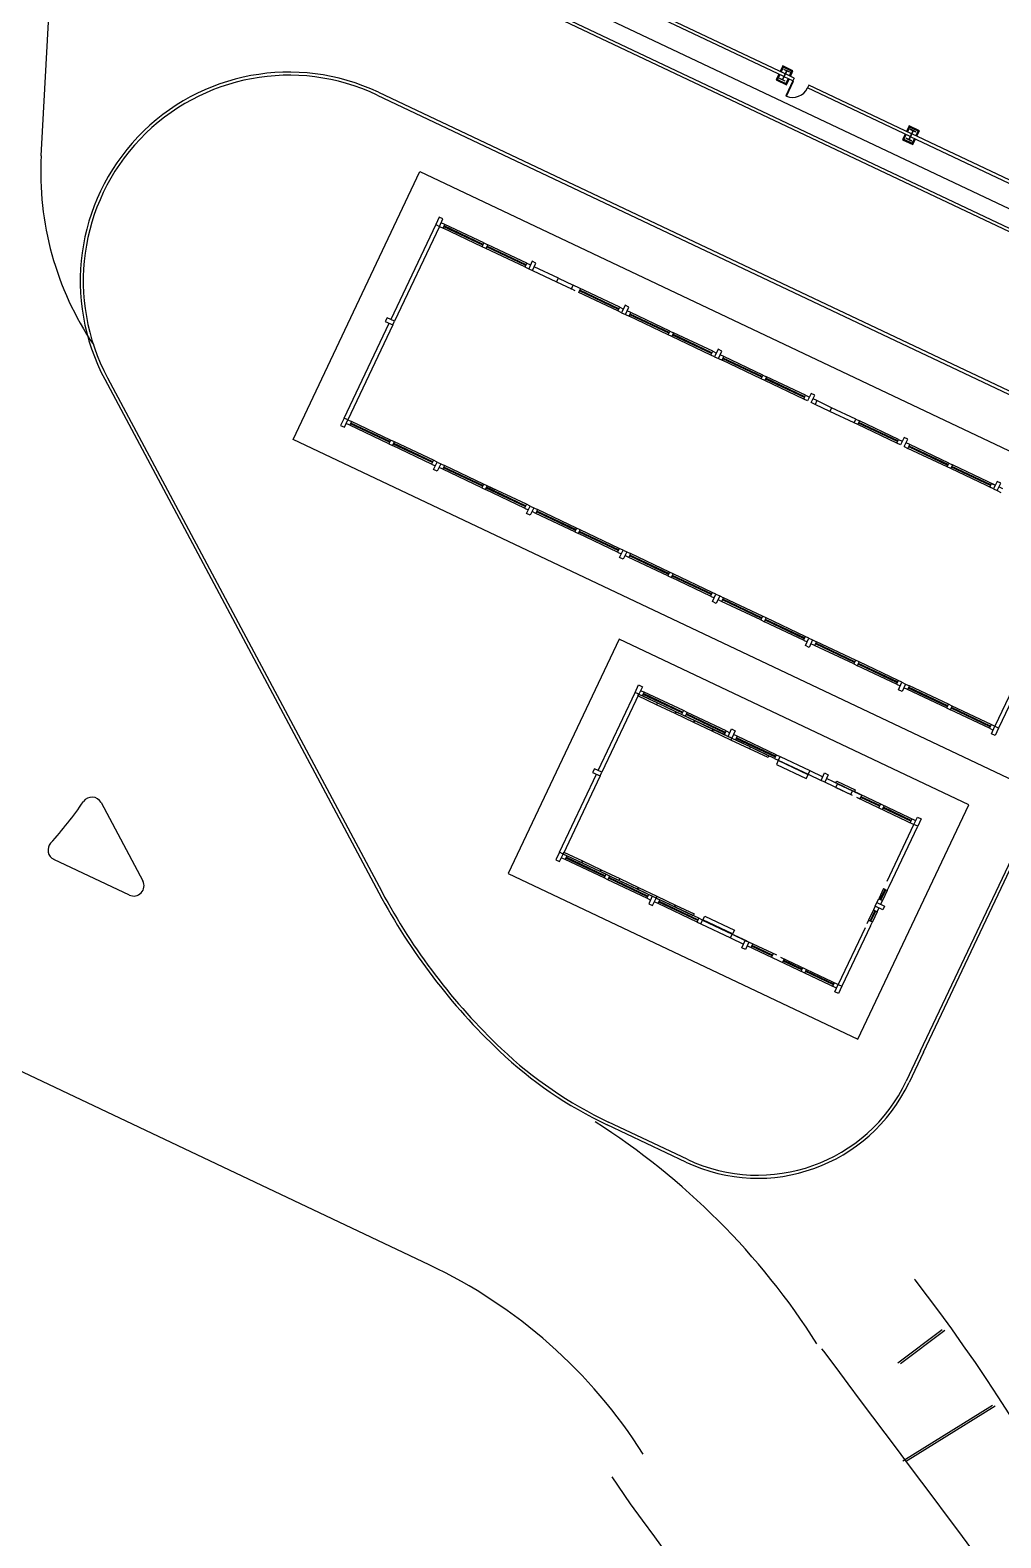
# Model space of a CAD drawing. Header units: millimetres. Extents: x 0 to 42050, y 0 to 29700.
# Drawn here: x 38077 to 38468, y 25869 to 26477 of the extents above; entities that cross this region are included whole.
import ezdxf

# ---------------------------------------------------------------- set-up
doc = ezdxf.new("R2010")
doc.units = ezdxf.units.MM
doc.header["$LTSCALE"] = 50
doc.layers.add('CHAVE', color=8, linetype='Continuous', transparency=0.4)

# ---------------------------------------------------------------- blocks, each defined once
blk = doc.blocks.new('A$C348914f2')
at = {"layer": 'CHAVE'}
for p, q in [((-3468.14, -2773.85), (-3458.89, -2602.13)), ((-3439.76, -2633.22), (-2925.93, -2876.63)), ((-3439.23, -2632.1), (-2925.4, -2875.51)), ((-2910.92, -2874.62), (-3378.75, -2653)), ((-3169.08, -2742.01), (-3219.89, -2717.95)), ((-3168.55, -2740.89), (-3219.35, -2716.82)), ((-3169.29, -2738.25), (-3169.48, -2737.7)), ((-3171.59, -2743.11), (-3172.14, -2743.31)), ((-3170.71, -2742.71), (-3170.77, -2742.82)), ((-3168.52, -2743.88), (-3170.77, -2742.82)), ((-3168.47, -2743.77), (-3170.71, -2742.71)), ((-3167.98, -2739.69), (-3169.65, -2743.21)), ((-3167.87, -2739.75), (-3169.53, -2743.27)), ((-3168.99, -2739.07), (-3169.05, -2739.19)), ((-3166.8, -2740.25), (-3169.05, -2739.19)), ((-3166.75, -2740.14), (-3168.99, -2739.07)), ((-3165.46, -2743.73), (-3168.97, -2742.07)), ((-3168.47, -2743.77), (-3168.52, -2743.88)), ((-3164.93, -2742.6), (-3168.43, -2740.94)), ((-3166.75, -2740.14), (-3166.8, -2740.25)), ((-3165.92, -2739.84), (-3165.37, -2739.65)), ((-3164.93, -2742.6), (-3165.46, -2743.73)), ((-3332.87, -2749.42), (-3035.11, -2890.47)), ((-3332.33, -2748.29), (-3034.58, -2889.35)), ((-3168.03, -2745.26), (-3168.22, -2744.71)), ((-3158.94, -2745.44), (-3159.47, -2746.56)), ((-3118.16, -2766.14), (-3159.47, -2746.56)), ((-3117.62, -2765.01), (-3158.94, -2745.44)), ((-3118.37, -2762.37), (-3118.56, -2761.82)), ((-3120.67, -2767.24), (-3121.22, -2767.43)), ((-3119.79, -2766.83), (-3119.84, -2766.94)), ((-3117.6, -2768), (-3119.84, -2766.94)), ((-3117.55, -2767.89), (-3119.79, -2766.83)), ((-3117.06, -2763.81), (-3118.72, -2767.33)), ((-3116.95, -2763.87), (-3118.61, -2767.39)), ((-3118.07, -2763.2), (-3118.12, -2763.31)), ((-3115.88, -2764.37), (-3118.12, -2763.31)), ((-3115.82, -2764.26), (-3118.07, -2763.2)), ((-3067.24, -2790.26), (-3118.04, -2766.19)), ((-3117.55, -2767.89), (-3117.6, -2768)), ((-3066.7, -2789.13), (-3117.51, -2765.07)), ((-3117.11, -2769.38), (-3117.3, -2768.83)), ((-3115.82, -2764.26), (-3115.88, -2764.37)), ((-3115, -2763.96), (-3114.45, -2763.77)), ((-3366.72, -2888.09), (-3315.63, -2780.26)), ((-3315.63, -2780.26), (-3025.09, -2917.89)), ((-3307.83, -2798.63), (-3309.25, -2801.62)), ((-3306.33, -2799.33), (-3307.83, -2798.63)), ((-3309.25, -2801.62), (-3327.34, -2839.81)), ((-3307.75, -2802.33), (-3325.84, -2840.52)), ((-3309.25, -2801.62), (-3307.75, -2802.33)), ((-3307.75, -2802.33), (-3306.33, -2799.33)), ((-3307.75, -2802.33), (-3306.26, -2803.04)), ((-3305.55, -2801.54), (-3307.04, -2800.83)), ((-3306.26, -2803.04), (-3305.55, -2801.54)), ((-3290.53, -2810.49), (-3306.26, -2803.04)), ((-3290.25, -2809.89), (-3305.97, -2802.44)), ((-3290.1, -2809.59), (-3305.83, -2802.14)), ((-3289.82, -2808.99), (-3305.55, -2801.54)), ((-3290.53, -2810.49), (-3289.82, -2808.99)), ((-3289.03, -2811.2), (-3290.53, -2810.49)), ((-3289.82, -2808.99), (-3288.32, -2809.7)), ((-3288.32, -2809.7), (-3289.03, -2811.2)), ((-3273.31, -2818.65), (-3289.03, -2811.2)), ((-3273.02, -2818.05), (-3288.75, -2810.6)), ((-3272.88, -2817.75), (-3288.61, -2810.3)), ((-3272.6, -2817.15), (-3288.32, -2809.7)), ((-3272.6, -2817.15), (-3273.31, -2818.65)), ((-3272.6, -2817.15), (-3271.1, -2817.86)), ((-3270.39, -2816.36), (-3271.81, -2819.36)), ((-3268.89, -2817.07), (-3270.39, -2816.36)), ((-3270.31, -2820.07), (-3268.89, -2817.07)), ((-3273.31, -2818.65), (-3271.81, -2819.36)), ((-3271.81, -2819.36), (-3270.31, -2820.07)), ((-3270.31, -2820.07), (-3260.58, -2824.68)), ((-3259.87, -2823.18), (-3269.6, -2818.57)), ((-3260.58, -2824.68), (-3259.87, -2823.18)), ((-3260.58, -2824.68), (-3259.87, -2823.18)), ((-3259.87, -2823.18), (-3253.88, -2826.02)), ((-3260.58, -2824.68), (-3254.59, -2827.52)), ((-3254.81, -2827.41), (-3254.59, -2827.52)), ((-3254.59, -2827.52), (-3253.88, -2826.02)), ((-3254.59, -2827.52), (-3253.88, -2826.02)), ((-3253.09, -2828.23), (-3254.59, -2827.52)), ((-3235.16, -2834.89), (-3253.88, -2826.02)), ((-3251.59, -2828.93), (-3250.88, -2827.44)), ((-3248.6, -2830.35), (-3251.59, -2828.93)), ((-3235.86, -2836.38), (-3251.59, -2828.93)), ((-3235.58, -2835.78), (-3251.31, -2828.34)), ((-3235.44, -2835.49), (-3251.16, -2828.04)), ((-3235.86, -2836.38), (-3235.16, -2834.89)), ((-3235.16, -2834.89), (-3233.66, -2835.6)), ((-3232.95, -2834.1), (-3234.37, -2837.09)), ((-3231.45, -2834.81), (-3232.95, -2834.1)), ((-3232.87, -2837.8), (-3231.45, -2834.81)), ((-3346.14, -2879.5), (-3328.05, -2841.31)), ((-3328.84, -2839.1), (-3329.55, -2840.6)), ((-3329.55, -2840.6), (-3326.55, -2842.02)), ((-3325.84, -2840.52), (-3328.84, -2839.1)), ((-3326.55, -2842.02), (-3325.84, -2840.52)), ((-3234.37, -2837.09), (-3235.86, -2836.38)), ((-3234.37, -2837.09), (-3232.87, -2837.8)), ((-3232.87, -2837.8), (-3231.37, -2838.51)), ((-3230.66, -2837.01), (-3232.16, -2836.31)), ((-3231.37, -2838.51), (-3230.66, -2837.01)), ((-3215.65, -2845.96), (-3231.37, -2838.51)), ((-3215.36, -2845.36), (-3231.09, -2837.91)), ((-3215.22, -2845.06), (-3230.95, -2837.61)), ((-3214.94, -2844.46), (-3230.66, -2837.01)), ((-3326.55, -2842.02), (-3344.64, -2880.21)), ((-3215.65, -2845.96), (-3214.94, -2844.46)), ((-3214.15, -2846.67), (-3215.65, -2845.96)), ((-3214.94, -2844.46), (-3213.44, -2845.17)), ((-3213.44, -2845.17), (-3214.15, -2846.67)), ((-3198.42, -2854.12), (-3214.15, -2846.67)), ((-3198.14, -2853.52), (-3213.87, -2846.07)), ((-3198, -2853.22), (-3213.72, -2845.77)), ((-3197.71, -2852.62), (-3213.44, -2845.17)), ((-3198.42, -2854.12), (-3197.71, -2852.62)), ((-3197.71, -2852.62), (-3196.22, -2853.33)), ((-3195.51, -2851.83), (-3196.93, -2854.83)), ((-3194.01, -2852.54), (-3195.51, -2851.83)), ((-3195.43, -2855.54), (-3194.01, -2852.54)), ((-3196.93, -2854.83), (-3198.42, -2854.12)), ((-3196.93, -2854.83), (-3195.43, -2855.54)), ((-3195.43, -2855.54), (-3193.93, -2856.25)), ((-3193.22, -2854.75), (-3194.72, -2854.04)), ((-3193.93, -2856.25), (-3193.22, -2854.75)), ((-3178.2, -2863.7), (-3193.93, -2856.25)), ((-3177.92, -2863.1), (-3193.65, -2855.65)), ((-3177.78, -2862.8), (-3193.5, -2855.35)), ((-3177.5, -2862.2), (-3193.22, -2854.75)), ((-3442.53, -2863.9), (-3332.11, -3070.79)), ((-3441.44, -2863.32), (-3331.01, -3070.21)), ((-3178.2, -2863.7), (-3177.5, -2862.2)), ((-3176.71, -2864.41), (-3178.2, -2863.7)), ((-3177.5, -2862.2), (-3176, -2862.91)), ((-3176, -2862.91), (-3176.71, -2864.41)), ((-3160.98, -2871.86), (-3176.71, -2864.41)), ((-3160.7, -2871.26), (-3176.42, -2863.81)), ((-3160.56, -2870.96), (-3176.28, -2863.51)), ((-3160.27, -2870.36), (-3176, -2862.91)), ((-3160.98, -2871.86), (-3160.27, -2870.36)), ((-3159.48, -2872.57), (-3160.98, -2871.86)), ((-3160.27, -2870.36), (-3158.77, -2871.07)), ((-3158.07, -2869.57), (-3159.48, -2872.57)), ((-3156.57, -2870.28), (-3158.07, -2869.57)), ((-3157.99, -2873.28), (-3156.57, -2870.28)), ((-3155.78, -2872.49), (-3157.28, -2871.78)), ((-3156.49, -2873.99), (-3157.99, -2873.28)), ((-3155.78, -2872.49), (-3156.49, -2873.99)), ((-3150.5, -2876.82), (-3156.49, -2873.99)), ((-3155.55, -2872.59), (-3155.78, -2872.49)), ((-3149.79, -2875.33), (-3155.78, -2872.49)), ((-3149.79, -2875.33), (-3150.5, -2876.82)), ((-3140.76, -2881.43), (-3150.5, -2876.82)), ((-3140.05, -2879.94), (-3149.79, -2875.33)), ((-3346.14, -2879.5), (-3347.56, -2882.49)), ((-3347.56, -2882.49), (-3346.06, -2883.2)), ((-3344.64, -2880.21), (-3346.14, -2879.5)), ((-3346.06, -2883.2), (-3344.64, -2880.21)), ((-3343.86, -2882.42), (-3345.35, -2881.71)), ((-3344.64, -2880.21), (-3343.15, -2880.92)), ((-3343.15, -2880.92), (-3343.86, -2882.42)), ((-3328.13, -2889.86), (-3343.86, -2882.42)), ((-3327.85, -2889.27), (-3343.57, -2881.82)), ((-3327.71, -2888.97), (-3343.43, -2881.52)), ((-3327.42, -2888.37), (-3343.15, -2880.92)), ((-3140.76, -2881.43), (-3140.05, -2879.94)), ((-3139.27, -2882.14), (-3140.76, -2881.43)), ((-3140.05, -2879.94), (-3138.56, -2880.65)), ((-3138.56, -2880.65), (-3139.27, -2882.14)), ((-3123.54, -2889.59), (-3139.27, -2882.14)), ((-3123.26, -2888.99), (-3138.98, -2881.54)), ((-3123.11, -2888.69), (-3138.84, -2881.25)), ((-3122.83, -2888.1), (-3138.56, -2880.65)), ((-3076.17, -3025.73), (-3366.72, -2888.09)), ((-3327.42, -2888.37), (-3328.13, -2889.86)), ((-3328.13, -2889.86), (-3326.63, -2890.57)), ((-3325.92, -2889.08), (-3327.42, -2888.37)), ((-3326.63, -2890.57), (-3325.92, -2889.08)), ((-3310.62, -2897.42), (-3326.35, -2889.98)), ((-3310.48, -2897.12), (-3326.21, -2889.68)), ((-3310.2, -2896.53), (-3325.92, -2889.08)), ((-3123.54, -2889.59), (-3122.83, -2888.1)), ((-3122.04, -2890.3), (-3123.54, -2889.59)), ((-3122.83, -2888.1), (-3121.33, -2888.81)), ((-3120.62, -2887.31), (-3122.04, -2890.3)), ((-3119.13, -2888.02), (-3120.62, -2887.31)), ((-3120.54, -2891.01), (-3119.13, -2888.02)), ((-3118.34, -2890.22), (-3119.84, -2889.51)), ((-3119.05, -2891.72), (-3118.34, -2890.22)), ((-3102.61, -2897.67), (-3118.34, -2890.22)), ((-3310.91, -2898.02), (-3326.63, -2890.57)), ((-3120.54, -2891.01), (-3119.05, -2891.72)), ((-3103.32, -2899.17), (-3119.05, -2891.72)), ((-3103.04, -2898.57), (-3118.76, -2891.12)), ((-3102.9, -2898.27), (-3118.62, -2890.82)), ((-3310.2, -2896.53), (-3310.91, -2898.02)), ((-3310.91, -2898.02), (-3309.41, -2898.73)), ((-3308.7, -2897.24), (-3310.2, -2896.53)), ((-3310.12, -2900.23), (-3308.7, -2897.24)), ((-3308.62, -2900.94), (-3310.12, -2900.23)), ((-3308.7, -2897.24), (-3307.2, -2897.94)), ((-3307.2, -2897.94), (-3308.62, -2900.94)), ((-3306.41, -2900.15), (-3307.91, -2899.44)), ((-3307.2, -2897.94), (-3305.71, -2898.65)), ((-3305.71, -2898.65), (-3306.41, -2900.15)), ((-3290.69, -2907.6), (-3306.41, -2900.15)), ((-3290.41, -2907), (-3306.13, -2899.55)), ((-3290.26, -2906.7), (-3305.99, -2899.25)), ((-3289.98, -2906.1), (-3305.71, -2898.65)), ((-3103.32, -2899.17), (-3102.61, -2897.67)), ((-3101.82, -2899.88), (-3103.32, -2899.17)), ((-3102.61, -2897.67), (-3101.11, -2898.38)), ((-3101.11, -2898.38), (-3101.82, -2899.88)), ((-3084.6, -2908.04), (-3101.82, -2899.88)), ((-3085.81, -2906.73), (-3101.54, -2899.28)), ((-3085.67, -2906.43), (-3101.4, -2898.98)), ((-3083.89, -2906.54), (-3101.11, -2898.38)), ((-3289.98, -2906.1), (-3290.69, -2907.6)), ((-3290.69, -2907.6), (-3289.19, -2908.31)), ((-3288.48, -2906.81), (-3289.98, -2906.1)), ((-3289.19, -2908.31), (-3288.48, -2906.81)), ((-3273.47, -2915.76), (-3289.19, -2908.31)), ((-3273.18, -2915.16), (-3288.91, -2907.71)), ((-3273.04, -2914.86), (-3288.77, -2907.41)), ((-3288.48, -2906.81), (-3285.49, -2908.23)), ((-3272.76, -2914.26), (-3288.48, -2906.81)), ((-3086.1, -2907.33), (-3085.39, -2905.83)), ((-3084.6, -2908.04), (-3086.1, -2907.33)), ((-3085.39, -2905.83), (-3083.89, -2906.54)), ((-3083.18, -2905.04), (-3084.6, -2908.04)), ((-3083.18, -2905.04), (-3084.6, -2908.04)), ((-3083.89, -2906.54), (-3084.6, -2908.04)), ((-3084.6, -2908.04), (-3083.1, -2908.75)), ((-3084.6, -2908.04), (-3083.1, -2908.75)), ((-3081.68, -2905.75), (-3083.18, -2905.04)), ((-3081.68, -2905.75), (-3083.18, -2905.04)), ((-3083.1, -2908.75), (-3081.68, -2905.75)), ((-3083.1, -2908.75), (-3081.68, -2905.75)), ((-3080.9, -2907.96), (-3082.39, -2907.25)), ((-3272.76, -2914.26), (-3273.47, -2915.76)), ((-3271.26, -2914.97), (-3272.76, -2914.26)), ((-3083.1, -2908.75), (-3081.61, -2909.46)), ((-3273.47, -2915.76), (-3271.97, -2916.47)), ((-3272.68, -2917.97), (-3271.26, -2914.97)), ((-3271.18, -2918.68), (-3272.68, -2917.97)), ((-3271.26, -2914.97), (-3269.76, -2915.68)), ((-3269.76, -2915.68), (-3271.18, -2918.68)), ((-3268.97, -2917.89), (-3270.47, -2917.18)), ((-3269.76, -2915.68), (-3268.26, -2916.39)), ((-3268.26, -2916.39), (-3268.97, -2917.89)), ((-3253.25, -2925.34), (-3268.97, -2917.89)), ((-3252.96, -2924.74), (-3268.69, -2917.29)), ((-3252.82, -2924.44), (-3268.55, -2916.99)), ((-3252.54, -2923.84), (-3268.26, -2916.39)), ((-3252.54, -2923.84), (-3253.25, -2925.34)), ((-3253.25, -2925.34), (-3251.75, -2926.05)), ((-3251.04, -2924.55), (-3252.54, -2923.84)), ((-3251.75, -2926.05), (-3251.04, -2924.55)), ((-3236.02, -2933.5), (-3251.75, -2926.05)), ((-3235.74, -2932.9), (-3251.47, -2925.45)), ((-3235.6, -2932.6), (-3251.32, -2925.15)), ((-3235.32, -2932), (-3251.04, -2924.55)), ((-3235.32, -2932), (-3236.02, -2933.5)), ((-3233.82, -2932.71), (-3235.32, -2932)), ((-3235.24, -2935.7), (-3233.82, -2932.71)), ((-3233.82, -2932.71), (-3232.32, -2933.42)), ((-3236.02, -2933.5), (-3234.53, -2934.21)), ((-3233.74, -2936.41), (-3235.24, -2935.7)), ((-3232.32, -2933.42), (-3233.74, -2936.41)), ((-3231.53, -2935.62), (-3233.03, -2934.92)), ((-3232.32, -2933.42), (-3230.82, -2934.13)), ((-3230.82, -2934.13), (-3231.53, -2935.62)), ((-3215.81, -2943.07), (-3231.53, -2935.62)), ((-3215.52, -2942.48), (-3231.25, -2935.03)), ((-3215.38, -2942.18), (-3231.11, -2934.73)), ((-3215.1, -2941.58), (-3230.82, -2934.13)), ((-3215.1, -2941.58), (-3215.81, -2943.07)), ((-3215.81, -2943.07), (-3214.31, -2943.78)), ((-3213.6, -2942.29), (-3215.1, -2941.58)), ((-3214.31, -2943.78), (-3213.6, -2942.29)), ((-3198.58, -2951.23), (-3214.31, -2943.78)), ((-3198.3, -2950.63), (-3214.02, -2943.18)), ((-3198.16, -2950.33), (-3213.88, -2942.89)), ((-3197.87, -2949.74), (-3213.6, -2942.29)), ((-3197.87, -2949.74), (-3198.58, -2951.23)), ((-3196.38, -2950.44), (-3197.87, -2949.74)), ((-3197.79, -2953.44), (-3196.38, -2950.44)), ((-3196.38, -2950.44), (-3194.88, -2951.15)), ((-3198.58, -2951.23), (-3197.09, -2951.94)), ((-3196.3, -2954.15), (-3197.79, -2953.44)), ((-3194.88, -2951.15), (-3196.3, -2954.15)), ((-3194.09, -2953.36), (-3195.59, -2952.65)), ((-3194.88, -2951.15), (-3193.38, -2951.86)), ((-3193.38, -2951.86), (-3194.09, -2953.36)), ((-3178.36, -2960.81), (-3194.09, -2953.36)), ((-3178.08, -2960.21), (-3193.81, -2952.76)), ((-3177.94, -2959.91), (-3193.66, -2952.46)), ((-3177.66, -2959.31), (-3193.38, -2951.86)), ((-3177.66, -2959.31), (-3178.36, -2960.81)), ((-3178.36, -2960.81), (-3176.87, -2961.52)), ((-3176.16, -2960.02), (-3177.66, -2959.31)), ((-3176.87, -2961.52), (-3176.16, -2960.02)), ((-3161.14, -2968.97), (-3176.87, -2961.52)), ((-3160.86, -2968.37), (-3176.58, -2960.92)), ((-3160.72, -2968.07), (-3176.44, -2960.62)), ((-3160.43, -2967.47), (-3176.16, -2960.02)), ((-3160.43, -2967.47), (-3161.14, -2968.97)), ((-3161.14, -2968.97), (-3159.64, -2969.68)), ((-3158.93, -2968.18), (-3160.43, -2967.47)), ((-3160.35, -2971.18), (-3158.93, -2968.18)), ((-3158.93, -2968.18), (-3157.44, -2968.89)), ((-3157.44, -2968.89), (-3158.86, -2971.89)), ((-3157.44, -2968.89), (-3155.94, -2969.6)), ((-3065.96, -2965.46), (-3084.05, -3003.65)), ((-3064.46, -2966.17), (-3082.55, -3004.36)), ((-3158.86, -2971.89), (-3160.35, -2971.18)), ((-3156.65, -2971.1), (-3158.15, -2970.39)), ((-3155.94, -2969.6), (-3156.65, -2971.1)), ((-3140.92, -2978.55), (-3156.65, -2971.1)), ((-3140.64, -2977.95), (-3156.36, -2970.5)), ((-3140.5, -2977.65), (-3156.22, -2970.2)), ((-3140.21, -2977.05), (-3155.94, -2969.6)), ((-3140.21, -2977.05), (-3140.92, -2978.55)), ((-3140.92, -2978.55), (-3139.43, -2979.26)), ((-3138.72, -2977.76), (-3140.21, -2977.05)), ((-3139.43, -2979.26), (-3138.72, -2977.76)), ((-3123.7, -2986.71), (-3139.43, -2979.26)), ((-3123.42, -2986.11), (-3139.14, -2978.66)), ((-3123.27, -2985.81), (-3139, -2978.36)), ((-3122.99, -2985.21), (-3138.72, -2977.76)), ((-3228.95, -2989.99), (-3227.53, -2986.99)), ((-3227.53, -2986.99), (-3226.03, -2987.7)), ((-3122.99, -2985.21), (-3123.7, -2986.71)), ((-3123.7, -2986.71), (-3122.2, -2987.42)), ((-3121.49, -2985.92), (-3122.99, -2985.21)), ((-3122.91, -2988.91), (-3121.49, -2985.92)), ((-3122.91, -2988.91), (-3121.49, -2985.92)), ((-3121.49, -2985.92), (-3120, -2986.63)), ((-3121.49, -2985.92), (-3120, -2986.63)), ((-3120, -2986.63), (-3121.41, -2989.62)), ((-3120, -2986.63), (-3121.41, -2989.62)), ((-3120, -2986.63), (-3118.5, -2987.34)), ((-3118.5, -2987.34), (-3119.21, -2988.83)), ((-3102.77, -2994.79), (-3118.5, -2987.34)), ((-3243.85, -3021.44), (-3228.95, -2989.99)), ((-3227.45, -2990.7), (-3242.35, -3022.15)), ((-3227.45, -2990.7), (-3228.95, -2989.99)), ((-3227.81, -2991.44), (-3227.45, -2990.7)), ((-3220.32, -2994.99), (-3227.81, -2991.44)), ((-3226.03, -2987.7), (-3227.45, -2990.7)), ((-3227.45, -2990.7), (-3225.96, -2991.41)), ((-3227.45, -2990.7), (-3219.97, -2994.24)), ((-3226.74, -2989.2), (-3225.25, -2989.91)), ((-3225.96, -2991.41), (-3225.25, -2989.91)), ((-3210.23, -2998.85), (-3225.96, -2991.41)), ((-3209.95, -2998.26), (-3225.67, -2990.81)), ((-3209.8, -2997.96), (-3225.53, -2990.51)), ((-3209.52, -2997.36), (-3225.25, -2989.91)), ((-3121.41, -2989.62), (-3122.91, -2988.91)), ((-3121.41, -2989.62), (-3122.91, -2988.91)), ((-3119.21, -2988.83), (-3120.7, -2988.12)), ((-3103.48, -2996.28), (-3119.21, -2988.83)), ((-3103.2, -2995.68), (-3118.92, -2988.24)), ((-3103.06, -2995.38), (-3118.78, -2987.94)), ((-3220.32, -2994.99), (-3219.97, -2994.24)), ((-3219.97, -2994.24), (-3220.32, -2994.99)), ((-3212.83, -2998.54), (-3220.32, -2994.99)), ((-3219.97, -2994.24), (-3212.48, -2997.79)), ((-3212.83, -2998.54), (-3212.48, -2997.79)), ((-3212.48, -2997.79), (-3212.83, -2998.54)), ((-3205.34, -3002.09), (-3212.83, -2998.54)), ((-3212.48, -2997.79), (-3204.99, -3001.34)), ((-3209.52, -2997.36), (-3210.23, -2998.85)), ((-3208.73, -2999.56), (-3210.23, -2998.85)), ((-3208.02, -2998.07), (-3209.52, -2997.36)), ((-3208.02, -2998.07), (-3208.73, -2999.56)), ((-3193.01, -3007.01), (-3208.73, -2999.56)), ((-3192.72, -3006.41), (-3208.45, -2998.97)), ((-3192.58, -3006.11), (-3208.31, -2998.67)), ((-3192.3, -3005.52), (-3208.02, -2998.07)), ((-3102.77, -2994.79), (-3103.48, -2996.28)), ((-3103.48, -2996.28), (-3101.98, -2996.99)), ((-3101.27, -2995.5), (-3102.77, -2994.79)), ((-3101.98, -2996.99), (-3101.27, -2995.5)), ((-3086.26, -3004.44), (-3101.98, -2996.99)), ((-3085.97, -3003.84), (-3101.7, -2996.39)), ((-3085.83, -3003.54), (-3101.56, -2996.09)), ((-3085.55, -3002.94), (-3101.27, -2995.5)), ((-3205.34, -3002.09), (-3204.99, -3001.34)), ((-3204.99, -3001.34), (-3205.34, -3002.09)), ((-3197.86, -3005.63), (-3205.34, -3002.09)), ((-3204.99, -3001.34), (-3197.5, -3004.89)), ((-3197.86, -3005.63), (-3197.5, -3004.89)), ((-3197.5, -3004.89), (-3197.86, -3005.63)), ((-3190.37, -3009.18), (-3197.86, -3005.63)), ((-3197.5, -3004.89), (-3190.01, -3008.43)), ((-3193.01, -3007.01), (-3192.3, -3005.52)), ((-3192.3, -3005.52), (-3190.8, -3006.23)), ((-3191.51, -3007.72), (-3190.09, -3004.73)), ((-3190.09, -3004.73), (-3188.59, -3005.44)), ((-3188.59, -3005.44), (-3190.01, -3008.43)), ((-3085.55, -3002.94), (-3086.26, -3004.44)), ((-3086.26, -3004.44), (-3084.76, -3005.15)), ((-3082.55, -3004.36), (-3085.55, -3002.94)), ((-3085.47, -3006.65), (-3084.05, -3003.65)), ((-3082.55, -3004.36), (-3083.97, -3007.36)), ((-3193.01, -3007.01), (-3191.51, -3007.72)), ((-3190.01, -3008.43), (-3191.51, -3007.72)), ((-3190.37, -3009.18), (-3190.01, -3008.43)), ((-3190.01, -3008.43), (-3190.37, -3009.18)), ((-3182.88, -3012.73), (-3190.37, -3009.18)), ((-3190.01, -3008.43), (-3188.51, -3009.14)), ((-3190.01, -3008.43), (-3182.52, -3011.98)), ((-3187.81, -3007.64), (-3189.3, -3006.93)), ((-3187.81, -3007.64), (-3188.51, -3009.14)), ((-3172.79, -3016.59), (-3188.51, -3009.14)), ((-3188.23, -3008.54), (-3172.51, -3015.99)), ((-3172.36, -3015.69), (-3188.09, -3008.24)), ((-3172.08, -3015.09), (-3187.81, -3007.64)), ((-3083.97, -3007.36), (-3085.47, -3006.65)), ((-3182.88, -3012.73), (-3182.52, -3011.98)), ((-3182.52, -3011.98), (-3182.88, -3012.73)), ((-3175.39, -3016.28), (-3182.88, -3012.73)), ((-3182.52, -3011.98), (-3175.04, -3015.53)), ((-3175.04, -3015.53), (-3175.39, -3016.28)), ((-3172.08, -3015.09), (-3172.79, -3016.59)), ((-3172.79, -3016.59), (-3171.29, -3017.3)), ((-3172.08, -3015.09), (-3170.58, -3015.8)), ((-3171.28, -3017.49), (-3171.99, -3018.99)), ((-3170.58, -3015.8), (-3171.29, -3017.3)), ((-3171.29, -3017.3), (-3159.31, -3022.98)), ((-3159.3, -3023.17), (-3171.28, -3017.49)), ((-3170.58, -3015.8), (-3158.6, -3021.48)), ((-3170.36, -3015.91), (-3170.58, -3015.8)), ((-3113.98, -3134.39), (-3058.02, -3016.26)), ((-3112.86, -3134.92), (-3056.9, -3016.79)), ((-3259.46, -3054.39), (-3244.56, -3022.93)), ((-3243.06, -3023.64), (-3257.96, -3055.1)), ((-3245.35, -3020.73), (-3246.06, -3022.23)), ((-3246.06, -3022.23), (-3243.06, -3023.64)), ((-3242.35, -3022.15), (-3245.35, -3020.73)), ((-3243.06, -3023.64), (-3242.35, -3022.15)), ((-3171.99, -3018.99), (-3160.01, -3024.66)), ((-3160.01, -3024.66), (-3159.3, -3023.17)), ((-3158.6, -3021.48), (-3159.31, -3022.98)), ((-3159.31, -3022.98), (-3154.07, -3025.46)), ((-3158.83, -3021.37), (-3158.6, -3021.48)), ((-3158.6, -3021.48), (-3153.36, -3023.96)), ((-3154.07, -3025.46), (-3152.65, -3022.46)), ((-3152.65, -3022.46), (-3151.15, -3023.17)), ((-3151.15, -3023.17), (-3152.57, -3026.17)), ((-3152.57, -3026.17), (-3154.07, -3025.46)), ((-3141.34, -3031.49), (-3152.57, -3026.17)), ((-3140.63, -3029.99), (-3151.86, -3024.67)), ((-3148.12, -3026.44), (-3147.76, -3025.7)), ((-3140.63, -3029.99), (-3148.12, -3026.44)), ((-3148.08, -3028.3), (-3147.37, -3026.8)), ((-3148.08, -3028.3), (-3142.09, -3031.13)), ((-3147.76, -3025.7), (-3140.27, -3029.24)), ((-3147.37, -3026.8), (-3141.38, -3029.64)), ((-3142.09, -3031.13), (-3141.38, -3029.64)), ((-3141.6, -3029.53), (-3141.38, -3029.64)), ((-3115.92, -3041.7), (-3140.96, -3029.83)), ((-3140.27, -3029.24), (-3140.63, -3029.99)), ((-3140.63, -3029.99), (-3137.63, -3031.41)), ((-3444.06, -3034.38), (-3427.21, -3065.94)), ((-3139.84, -3032.2), (-3138.34, -3032.91)), ((-3139.84, -3032.2), (-3116.63, -3043.2)), ((-3138.34, -3032.91), (-3137.63, -3031.41)), ((-3130.57, -3035.86), (-3138.06, -3032.31)), ((-3130.43, -3035.56), (-3137.92, -3032.01)), ((-3130.85, -3036.46), (-3130.14, -3034.96)), ((-3129.36, -3037.17), (-3128.65, -3035.67)), ((-3117.84, -3041.89), (-3129.07, -3036.57)), ((-3117.7, -3041.59), (-3128.93, -3036.27)), ((-3118.12, -3042.49), (-3117.41, -3040.99)), ((-3116.63, -3043.2), (-3115.21, -3040.2)), ((-3115.21, -3040.2), (-3113.71, -3040.91)), ((-3113.71, -3040.91), (-3115.13, -3043.91)), ((-3127.45, -3066.04), (-3116.63, -3043.2)), ((-3126.66, -3068.24), (-3115.13, -3043.91)), ((-3115.13, -3043.91), (-3116.63, -3043.2)), ((-3432.64, -3071.64), (-3463.04, -3057.24)), ((-3259.46, -3054.39), (-3260.88, -3057.38)), ((-3260.88, -3057.38), (-3259.38, -3058.09)), ((-3257.96, -3055.1), (-3259.46, -3054.39)), ((-3259.38, -3058.09), (-3257.96, -3055.1)), ((-3257.17, -3057.3), (-3258.67, -3056.59)), ((-3257.96, -3055.1), (-3257.61, -3054.35)), ((-3256.46, -3055.8), (-3257.96, -3055.1)), ((-3250.47, -3058.64), (-3257.96, -3055.1)), ((-3257.61, -3054.35), (-3250.12, -3057.89)), ((-3256.46, -3055.8), (-3257.17, -3057.3)), ((-3241.45, -3064.75), (-3257.17, -3057.3)), ((-3241.16, -3064.15), (-3256.89, -3056.7)), ((-3241.02, -3063.85), (-3256.75, -3056.4)), ((-3240.74, -3063.25), (-3256.46, -3055.8)), ((-3250.47, -3058.64), (-3250.12, -3057.89)), ((-3250.12, -3057.89), (-3250.47, -3058.64)), ((-3242.98, -3062.19), (-3250.47, -3058.64)), ((-3250.12, -3057.89), (-3242.63, -3061.44)), ((-3242.98, -3062.19), (-3242.63, -3061.44)), ((-3242.63, -3061.44), (-3242.98, -3062.19)), ((-3235.5, -3065.74), (-3242.98, -3062.19)), ((-3242.63, -3061.44), (-3235.14, -3064.99)), ((-3240.74, -3063.25), (-3241.45, -3064.75)), ((-3239.95, -3065.46), (-3241.45, -3064.75)), ((-3239.24, -3063.96), (-3240.74, -3063.25)), ((-3239.24, -3063.96), (-3239.95, -3065.46)), ((-3224.22, -3072.91), (-3239.95, -3065.46)), ((-3223.94, -3072.31), (-3239.67, -3064.86)), ((-3223.8, -3072.01), (-3239.52, -3064.56)), ((-3223.51, -3071.41), (-3239.24, -3063.96)), ((-3235.5, -3065.74), (-3235.14, -3064.99)), ((-3235.14, -3064.99), (-3235.5, -3065.74)), ((-3228.01, -3069.28), (-3235.5, -3065.74)), ((-3235.14, -3064.99), (-3227.65, -3068.54)), ((-3228.01, -3069.28), (-3227.65, -3068.54)), ((-3227.65, -3068.54), (-3228.01, -3069.28)), ((-3220.52, -3072.83), (-3228.01, -3069.28)), ((-3227.65, -3068.54), (-3220.16, -3072.08)), ((-3223.51, -3071.41), (-3224.22, -3072.91)), ((-3222.02, -3072.12), (-3223.51, -3071.41)), ((-3222.02, -3072.12), (-3223.44, -3075.12)), ((-3220.52, -3072.83), (-3222.02, -3072.12)), ((-3220.52, -3072.83), (-3220.16, -3072.08)), ((-3220.16, -3072.08), (-3220.52, -3072.83)), ((-3220.16, -3072.08), (-3212.68, -3075.63)), ((-3128.86, -3069.03), (-3130.82, -3073.15)), ((-3130.22, -3073.43), (-3128.27, -3069.31)), ((-3127.97, -3069.46), (-3129.92, -3073.57)), ((-3127.37, -3069.74), (-3129.32, -3073.86)), ((-3128.86, -3069.03), (-3127.37, -3069.74)), ((-3127.37, -3069.74), (-3126.66, -3068.24)), ((-3222.73, -3073.62), (-3224.22, -3072.91)), ((-3223.44, -3075.12), (-3221.94, -3075.83)), ((-3221.94, -3075.83), (-3220.52, -3072.83)), ((-3219.73, -3075.04), (-3221.23, -3074.33)), ((-3220.52, -3072.83), (-3219.02, -3073.54)), ((-3213.03, -3076.38), (-3220.52, -3072.83)), ((-3219.73, -3075.04), (-3219.02, -3073.54)), ((-3204.01, -3082.49), (-3219.73, -3075.04)), ((-3203.72, -3081.89), (-3219.45, -3074.44)), ((-3219.31, -3074.14), (-3203.58, -3081.59)), ((-3203.3, -3080.99), (-3219.02, -3073.54)), ((-3213.03, -3076.38), (-3212.68, -3075.63)), ((-3212.68, -3075.63), (-3213.03, -3076.38)), ((-3205.54, -3079.93), (-3213.03, -3076.38)), ((-3212.68, -3075.63), (-3205.19, -3079.18)), ((-3132.94, -3077.64), (-3134.9, -3081.76)), ((-3132.35, -3077.93), (-3134.3, -3082.04)), ((-3134, -3082.19), (-3132.05, -3078.07)), ((-3131.45, -3078.35), (-3133.4, -3082.47)), ((-3132.23, -3076.14), (-3132.94, -3077.64)), ((-3132.94, -3077.64), (-3131.45, -3078.35)), ((-3132.23, -3076.14), (-3131.53, -3074.65)), ((-3129.24, -3077.56), (-3132.23, -3076.14)), ((-3131.53, -3074.65), (-3130.82, -3073.15)), ((-3131.53, -3074.65), (-3128.53, -3076.07)), ((-3131.45, -3078.35), (-3130.74, -3076.85)), ((-3130.82, -3073.15), (-3129.32, -3073.86)), ((-3130.03, -3075.36), (-3129.32, -3073.86)), ((-3128.53, -3076.07), (-3129.24, -3077.56)), ((-3205.19, -3079.18), (-3205.54, -3079.93)), ((-3204.01, -3082.49), (-3203.3, -3080.99)), ((-3204.01, -3082.49), (-3202.51, -3083.2)), ((-3201.8, -3081.7), (-3203.3, -3080.99)), ((-3202.51, -3083.2), (-3201.8, -3081.7)), ((-3202.51, -3083.2), (-3190.53, -3088.87)), ((-3202.28, -3083.3), (-3202.51, -3083.2)), ((-3201.8, -3081.7), (-3189.82, -3087.38)), ((-3201.64, -3081.59), (-3200.93, -3080.09)), ((-3189.66, -3087.27), (-3201.64, -3081.59)), ((-3200.93, -3080.09), (-3188.95, -3085.77)), ((-3134.11, -3083.97), (-3145.64, -3108.3)), ((-3134.9, -3081.76), (-3135.6, -3083.26)), ((-3134.9, -3081.76), (-3133.4, -3082.47)), ((-3134.11, -3083.97), (-3133.4, -3082.47)), ((-3190.75, -3088.77), (-3190.53, -3088.87)), ((-3190.53, -3088.87), (-3189.82, -3087.38)), ((-3190.53, -3088.87), (-3185.28, -3091.36)), ((-3189.82, -3087.38), (-3184.57, -3089.86)), ((-3188.95, -3085.77), (-3189.66, -3087.27)), ((-3183.83, -3090.21), (-3189.07, -3087.73)), ((-3185.99, -3092.85), (-3184.57, -3089.86)), ((-3185.7, -3089.33), (-3184.57, -3089.86)), ((-3184.57, -3089.86), (-3183.08, -3090.57)), ((-3183.08, -3090.57), (-3184.5, -3093.56)), ((-3171.84, -3095.89), (-3183.08, -3090.57)), ((-3136.31, -3084.76), (-3147.13, -3107.6)), ((-3184.5, -3093.56), (-3185.99, -3092.85)), ((-3147.84, -3109.09), (-3183.79, -3092.07)), ((-3181.57, -3091.26), (-3182.29, -3092.78)), ((-3173.77, -3096.08), (-3182.01, -3092.18)), ((-3173.63, -3095.78), (-3181.86, -3091.88)), ((-3173.34, -3095.18), (-3174.05, -3096.68)), ((-3170.35, -3096.6), (-3147.13, -3107.6)), ((-3168.85, -3097.31), (-3169.56, -3098.81)), ((-3161.79, -3101.75), (-3169.28, -3098.21)), ((-3161.64, -3101.45), (-3169.13, -3097.91)), ((-3162.07, -3102.35), (-3161.36, -3100.86)), ((-3160.57, -3103.06), (-3159.86, -3101.56)), ((-3149.06, -3107.78), (-3160.29, -3102.46)), ((-3148.91, -3107.48), (-3160.15, -3102.16)), ((-3149.34, -3108.38), (-3148.63, -3106.89)), ((-3148.55, -3110.59), (-3147.13, -3107.6)), ((-3147.13, -3107.6), (-3145.64, -3108.3)), ((-3145.64, -3108.3), (-3147.05, -3111.3)), ((-3147.05, -3111.3), (-3148.55, -3110.59)), ((-3113.98, -3134.39), (-3119.73, -3146.52)), ((-3112.86, -3134.92), (-3118.6, -3147.05)), ((-3311.91, -3220.52), (-3483.24, -3139.36)), ((-3208.01, -3178.05), (-3239.69, -3163.04)), ((-3208.55, -3179.17), (-3240.22, -3164.17)), ((-3105.32, -3246.77), (-3123.11, -3260.18)), ((-3104.22, -3247.03), (-3122.02, -3260.44)), ((-3085.01, -3277.23), (-3121.1, -3299.66)), ((-3083.91, -3277.49), (-3120.01, -3299.93))]:
    blk.add_line(p, q, dxfattribs=at)
at = {"layer": 'CHAVE', "flags": 128}
for points in [[(-3166.43, -2741.89), (-3165.37, -2739.65), (-3169.48, -2737.7), (-3170.55, -2739.94)], [(-3166.8, -2741.72), (-3165.92, -2739.84), (-3169.29, -2738.25), (-3170.17, -2740.12)], [(-3171.08, -2741.06), (-3172.14, -2743.31), (-3168.03, -2745.26), (-3166.96, -2743.02)], [(-3170.71, -2741.24), (-3171.59, -2743.11), (-3168.22, -2744.71), (-3167.34, -2742.84)], [(-3115.51, -2766.01), (-3114.45, -2763.77), (-3118.56, -2761.82), (-3119.63, -2764.06)], [(-3115.88, -2765.84), (-3115, -2763.96), (-3118.37, -2762.37), (-3119.25, -2764.24)], [(-3120.16, -2765.19), (-3121.22, -2767.43), (-3117.11, -2769.38), (-3116.04, -2767.14)], [(-3119.79, -2765.36), (-3120.67, -2767.24), (-3117.3, -2768.83), (-3116.42, -2766.96)], [(-3040.66, -3334.97), (-3045.5, -3328.27), (-3050.32, -3321.56), (-3055.06, -3314.78), (-3059.72, -3307.95), (-3064.37, -3301.12), (-3069.02, -3294.28), (-3073.65, -3287.43), (-3078.24, -3280.57), (-3082.77, -3273.68), (-3087.31, -3266.79), (-3091.91, -3259.93), (-3096.65, -3253.15), (-3101.41, -3246.39), (-3106.26, -3239.72), (-3111.22, -3233.18), (-3116.19, -3226.65), (-3116.43, -3226.33)], [(-3093.67, -3334.5), (-3098.62, -3327.9), (-3103.56, -3321.31), (-3108.5, -3314.71), (-3113.44, -3308.12), (-3118.38, -3301.52), (-3123.32, -3294.92), (-3128.26, -3288.33), (-3133.2, -3281.73), (-3138.14, -3275.13), (-3143.08, -3268.54), (-3148.02, -3261.94), (-3152.96, -3255.34), (-3153.68, -3254.38)], [(-3216.14, -3336.81), (-3221.03, -3330.13), (-3225.92, -3323.44), (-3230.81, -3316.75), (-3238.23, -3305.94)]]:
    blk.add_lwpolyline(points, dxfattribs=at)
for points in [[(-3165.2, -2743.85), (-3165.46, -2743.73), (-3168.3, -2749.72), (-3168.04, -2749.84)], [(-3094.56, -3035.31), (-3235.34, -2968.62), (-3280.03, -3062.98), (-3139.25, -3129.67)]]:
    blk.add_lwpolyline(points, close=True, dxfattribs=at)
at = {"layer": 'CHAVE'}
for centre, radius, start, end in [((-3368.34, -2824.3), 84.1, 64.65262, 208.09061), ((-3368.34, -2824.3), 82.86, 64.65262, 208.09061), ((-3165.47, -2743.72), 6.64, 247.25676, 334.61072), ((-3344.03, -2780.53), 124.29, 176.91735, 213.94834), ((-3587.52, -2939.85), 165.72, 318.00771, 325.38934), ((-3447.71, -3036.33), 4.14, 28.09061, 145.38934), ((-3461.27, -3053.49), 4.14, 138.00771, 244.65262), ((-3430.87, -3067.89), 4.14, 244.65262, 28.09061), ((-3111.71, -2953.16), 249.82, 208.09061, 226.51061), ((-3111.71, -2953.16), 248.58, 208.09061, 226.51061), ((-3168.74, -3013.28), 166.96, 226.51061, 244.65262), ((-3168.74, -3013.28), 165.72, 226.51061, 244.65262), ((-3179.63, -3118.14), 67.53, 244.65262, 334.65254), ((-3179.63, -3118.14), 66.29, 244.65262, 334.65254), ((-3400.59, -3407.73), 290.01, 32.39199, 57.56414), ((-3400.59, -3407.73), 290.01, 32.39205, 57.56414), ((-3400.59, -3407.73), 207.15, 32.39205, 64.65262)]:
    blk.add_arc(centre, radius, start, end, dxfattribs=at)

msp = doc.modelspace()

# ---------------------------------------------------------------- block references
msp.add_blockref('A$C348914f2', (41550, 29200))

doc.saveas('drawing.dxf')
